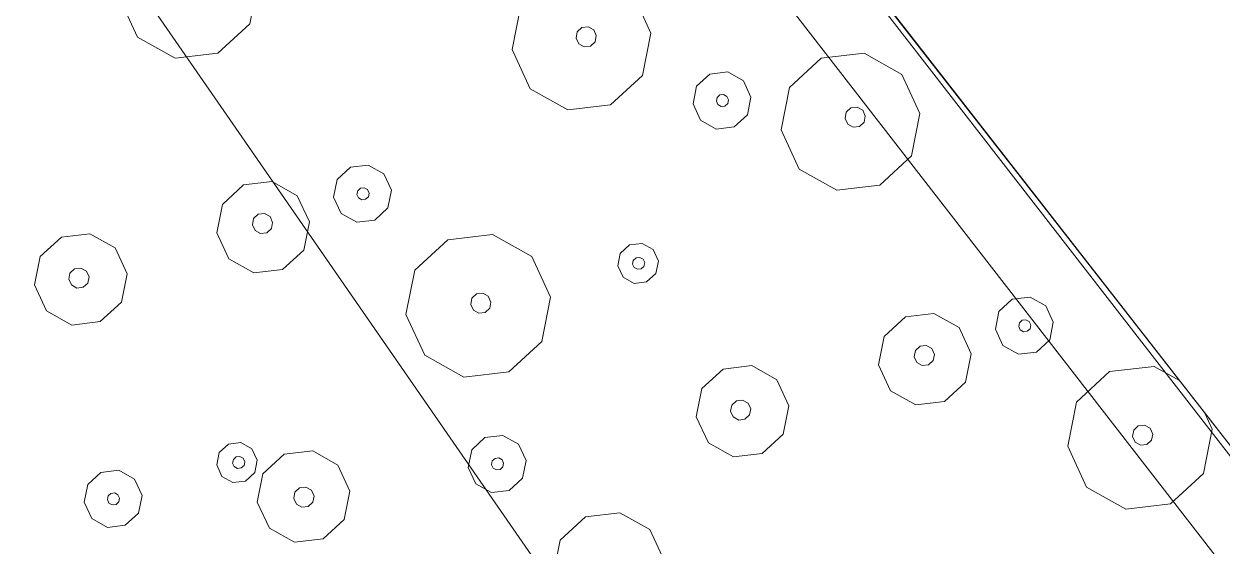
# Model space of a CAD drawing. Header units: metres. Extents: x -2858 to 512, y -1995 to 1252.
# Drawn here: x -960.471 to -957.179, y -844.092 to -842.657 of the extents above; entities that cross this region are included whole.
import ezdxf
from ezdxf.lldxf.tags import DXFTag

# ---------------------------------------------------------------- set-up
doc = ezdxf.new("R2010")
doc.units = ezdxf.units.M
for name, color, linetype in [('Calque commun', 7, 'Continuous'), ('Calque11', 7, 'Continuous'), ('Calque17', 7, 'Continuous')]:
    doc.layers.add(name, color=color, linetype=linetype)
tags = doc.linetypes.add('HIDDENX2', pattern=[0.75, 0.5, -0.25]).pattern_tags.tags
tags[6:7] = [DXFTag(74, 4), DXFTag(75, 0), DXFTag(340, '0'), DXFTag(46, 1.0), DXFTag(50, 0.0), DXFTag(44, 0.0), DXFTag(45, 0.0)]
tags[4:5] = [DXFTag(74, 4), DXFTag(75, 0), DXFTag(340, '0'), DXFTag(46, 1.0), DXFTag(50, 0.0), DXFTag(44, 0.0), DXFTag(45, 0.0)]

# ---------------------------------------------------------------- blocks, each defined once
blk = doc.blocks.new('geometrebondepartleger')
at = {"layer": 'Calque11', "color": 7, "linetype": 'Continuous', "lineweight": 9}
blk.add_polyline3d([(125.0277, 35.9078, 79), (133.3383, 81.851, 79), (145.3136, 148.3761, 79)], dxfattribs=at)
at = {"layer": 'Calque17', "color": 1, "linetype": 'Continuous', "lineweight": 9}
for points in [[(125.174, 36.6886, 79), (126.5286, 44.1348, 79), (125.0378, 35.9435, 79), (126.4161, 43.4883, 79), (128.681, 56.0642, 79), (129.9759, 63.1341, 79), (132.1933, 75.6042, 79), (133.3383, 81.851, 79), (135.2222, 92.3412, 79), (136.4776, 99.3268, 79), (138.1727, 108.7115, 79), (140.4846, 121.4626, 79), (141.0933, 124.9318, 79)], [(125.3707, 36.6528, 79), (126.7254, 44.0992, 79), (125.2346, 35.9078, 79), (126.6129, 43.4526, 79), (128.8778, 56.0285, 79), (130.1727, 63.0986, 79), (132.3901, 75.5687, 79), (133.5351, 81.8153, 79), (135.4191, 92.3058, 79), (136.6745, 99.2914, 79), (138.3695, 108.676, 79), (140.6815, 121.4274, 79), (141.2903, 124.8972, 79)]]:
    blk.add_polyline3d(points, dxfattribs=at)
blk = doc.blocks.new('pattern')
at = {"layer": 'Calque commun', "color": 54, "linetype": 'Continuous', "lineweight": 9}
for p, q in [((59.2935, 49.382), (59.4, 49.4448)), ((59.4, 49.4448), (59.523, 49.4331)), ((59.523, 49.4331), (59.6157, 49.3513)), ((59.274, 49.3369), (59.2935, 49.382)), ((59.6157, 49.3513), (59.6426, 49.2306)), ((59.4125, 49.2687), (59.4274, 49.2775)), ((59.4274, 49.2775), (59.4446, 49.2759)), ((59.4446, 49.2759), (59.4576, 49.2644)), ((59.4056, 49.2528), (59.4125, 49.2687)), ((59.4093, 49.2359), (59.4056, 49.2528)), ((59.4613, 49.2475), (59.4544, 49.2316)), ((59.4576, 49.2644), (59.4613, 49.2475)), ((59.2712, 49.1479), (59.2539, 49.2256)), ((59.4223, 49.2245), (59.4093, 49.2359)), ((59.4395, 49.2228), (59.4223, 49.2245)), ((59.4544, 49.2316), (59.4395, 49.2228)), ((59.6426, 49.2306), (59.5934, 49.1172)), ((59.3639, 49.0661), (59.2712, 49.1479)), ((59.5934, 49.1172), (59.4869, 49.0544)), ((59.4869, 49.0544), (59.3639, 49.0661)), ((59.3659, 48.8604), (59.4085, 48.8855)), ((59.4085, 48.8855), (59.4577, 48.8808)), ((59.4577, 48.8808), (59.4948, 48.8481)), ((59.3463, 48.815), (59.3659, 48.8604)), ((59.4948, 48.8481), (59.5055, 48.7999)), ((59.357, 48.7668), (59.3463, 48.815)), ((59.4084, 48.8099), (59.4126, 48.8194)), ((59.4126, 48.8194), (59.4215, 48.8247)), ((59.4215, 48.8247), (59.4319, 48.8237)), ((59.4319, 48.8237), (59.4396, 48.8169)), ((59.4396, 48.8169), (59.4419, 48.8067)), ((59.4107, 48.7998), (59.4084, 48.8099)), ((59.4185, 48.7929), (59.4107, 48.7998)), ((59.4288, 48.7919), (59.4185, 48.7929)), ((59.4378, 48.7972), (59.4288, 48.7919)), ((59.4419, 48.8067), (59.4378, 48.7972)), ((59.5055, 48.7999), (59.4859, 48.7545)), ((59.581, 48.75), (59.6491, 48.7903)), ((59.6491, 48.7903), (59.7279, 48.7828)), ((59.7279, 48.7828), (59.7872, 48.7304)), ((59.3941, 48.7341), (59.357, 48.7668)), ((59.4859, 48.7545), (59.4433, 48.7294)), ((59.5495, 48.6775), (59.581, 48.75)), ((59.4433, 48.7294), (59.3941, 48.7341)), ((59.7872, 48.7304), (59.8044, 48.6532)), ((59.6494, 48.676), (59.6643, 48.6848)), ((59.6643, 48.6848), (59.6815, 48.6831)), ((59.6815, 48.6831), (59.6945, 48.6717)), ((59.5667, 48.6002), (59.5495, 48.6775)), ((59.6425, 48.6601), (59.6494, 48.676)), ((59.6463, 48.6432), (59.6425, 48.6601)), ((59.6982, 48.6548), (59.6914, 48.6389)), ((59.6945, 48.6717), (59.6982, 48.6548)), ((59.8044, 48.6532), (59.7729, 48.5806)), ((59.6592, 48.6317), (59.6463, 48.6432)), ((59.6765, 48.6301), (59.6592, 48.6317)), ((59.6914, 48.6389), (59.6765, 48.6301)), ((59.626, 48.5479), (59.5667, 48.6002)), ((59.7729, 48.5806), (59.7048, 48.5404)), ((59.7048, 48.5404), (59.626, 48.5479)), ((60.0216, 48.4725), (60.0897, 48.5127)), ((60.0897, 48.5127), (60.1684, 48.5052)), ((60.1684, 48.5052), (60.2277, 48.4528)), ((60.5294, 48.415), (60.5672, 48.5021)), ((59.9901, 48.3999), (60.0216, 48.4725)), ((60.2277, 48.4528), (60.2449, 48.3756)), ((60.0073, 48.3227), (59.9901, 48.3999)), ((60.0905, 48.384), (60.0974, 48.3999)), ((60.0943, 48.3671), (60.0905, 48.384)), ((60.0974, 48.3999), (60.1123, 48.4087)), ((60.1123, 48.4087), (60.1295, 48.4071)), ((60.1295, 48.4071), (60.1425, 48.3956)), ((60.1425, 48.3956), (60.1463, 48.3787)), ((60.5501, 48.3223), (60.5294, 48.415)), ((60.1072, 48.3557), (60.0943, 48.3671)), ((60.1245, 48.3541), (60.1072, 48.3557)), ((60.1394, 48.3629), (60.1245, 48.3541)), ((60.1463, 48.3787), (60.1394, 48.3629)), ((60.2449, 48.3756), (60.2135, 48.303)), ((60.0666, 48.2703), (60.0073, 48.3227)), ((60.6212, 48.2595), (60.5501, 48.3223)), ((60.2135, 48.303), (60.1453, 48.2628)), ((60.7975, 48.2988), (60.7157, 48.2505)), ((59.1831, 48.2049), (59.2853, 48.2652)), ((59.2853, 48.2652), (59.4034, 48.254)), ((59.4034, 48.254), (59.4924, 48.1754)), ((60.1453, 48.2628), (60.0666, 48.2703)), ((60.7157, 48.2505), (60.6212, 48.2595)), ((59.1359, 48.096), (59.1831, 48.2049)), ((59.4924, 48.1754), (59.5182, 48.0596)), ((59.1617, 47.9802), (59.1359, 48.096)), ((59.2812, 48.0818), (59.2881, 48.0977)), ((59.2881, 48.0977), (59.303, 48.1065)), ((59.303, 48.1065), (59.3202, 48.1049)), ((59.3202, 48.1049), (59.3332, 48.0934)), ((59.3332, 48.0934), (59.3369, 48.0765)), ((59.2849, 48.0649), (59.2812, 48.0818)), ((59.2979, 48.0535), (59.2849, 48.0649)), ((59.33, 48.0606), (59.3151, 48.0518)), ((59.3369, 48.0765), (59.33, 48.0606)), ((59.5182, 48.0596), (59.4709, 47.9508)), ((60.6151, 48.0348), (60.6576, 48.0599)), ((60.6576, 48.0599), (60.7069, 48.0552)), ((60.7069, 48.0552), (60.7439, 48.0225)), ((59.3151, 48.0518), (59.2979, 48.0535)), ((60.5954, 47.9894), (60.6151, 48.0348)), ((60.7439, 48.0225), (60.7547, 47.9743)), ((60.6061, 47.9412), (60.5954, 47.9894)), ((60.6576, 47.9843), (60.6617, 47.9938)), ((60.6617, 47.9938), (60.6707, 47.9991)), ((60.6707, 47.9991), (60.681, 47.9981)), ((60.681, 47.9981), (60.6888, 47.9913)), ((60.6888, 47.9913), (60.691, 47.9811)), ((59.2506, 47.9017), (59.1617, 47.9802)), ((59.9643, 47.9399), (59.9941, 47.9575)), ((59.9941, 47.9575), (60.0286, 47.9543)), ((60.6599, 47.9742), (60.6576, 47.9843)), ((60.6676, 47.9673), (60.6599, 47.9742)), ((60.678, 47.9663), (60.6676, 47.9673)), ((60.6869, 47.9716), (60.678, 47.9663)), ((60.691, 47.9811), (60.6869, 47.9716)), ((60.7547, 47.9743), (60.735, 47.9289)), ((59.4709, 47.9508), (59.3688, 47.8904)), ((59.9506, 47.9082), (59.9643, 47.9399)), ((60.0286, 47.9543), (60.0545, 47.9314)), ((60.0545, 47.9314), (60.062, 47.8976)), ((60.6432, 47.9084), (60.6061, 47.9412)), ((60.735, 47.9289), (60.6924, 47.9038)), ((59.3688, 47.8904), (59.2506, 47.9017)), ((59.9581, 47.8744), (59.9506, 47.9082)), ((59.9883, 47.9053), (59.9925, 47.9149)), ((59.9906, 47.8952), (59.9883, 47.9053)), ((59.9984, 47.8883), (59.9906, 47.8952)), ((59.9925, 47.9149), (60.0014, 47.9202)), ((60.0014, 47.9202), (60.0117, 47.9192)), ((60.0176, 47.8926), (60.0087, 47.8874)), ((60.0117, 47.9192), (60.0195, 47.9123)), ((60.0218, 47.9022), (60.0176, 47.8926)), ((60.0195, 47.9123), (60.0218, 47.9022)), ((60.062, 47.8976), (60.0483, 47.8658)), ((60.6924, 47.9038), (60.6432, 47.9084)), ((59.984, 47.8515), (59.9581, 47.8744)), ((60.0087, 47.8874), (59.9984, 47.8883)), ((60.0483, 47.8658), (60.0185, 47.8482)), ((59.4393, 47.7835), (59.4589, 47.8289)), ((59.4589, 47.8289), (59.5015, 47.854)), ((59.5015, 47.854), (59.5507, 47.8493)), ((59.5507, 47.8493), (59.5878, 47.8166)), ((60.0185, 47.8482), (59.984, 47.8515)), ((60.236, 47.7856), (60.3425, 47.8484)), ((60.3425, 47.8484), (60.4655, 47.8367)), ((60.4655, 47.8367), (60.5582, 47.7549)), ((59.5056, 47.7879), (59.5145, 47.7932)), ((59.5145, 47.7932), (59.5249, 47.7922)), ((59.5249, 47.7922), (59.5327, 47.7853)), ((59.5878, 47.8166), (59.5986, 47.7683)), ((59.45, 47.7353), (59.4393, 47.7835)), ((59.5015, 47.7784), (59.5056, 47.7879)), ((59.5037, 47.7683), (59.5015, 47.7784)), ((59.5115, 47.7614), (59.5037, 47.7683)), ((59.5218, 47.7604), (59.5115, 47.7614)), ((59.5308, 47.7657), (59.5218, 47.7604)), ((59.5349, 47.7752), (59.5308, 47.7657)), ((59.5327, 47.7853), (59.5349, 47.7752)), ((59.5986, 47.7683), (59.5789, 47.723)), ((60.1869, 47.6722), (60.236, 47.7856)), ((61.0007, 47.7302), (61.0688, 47.7704)), ((61.0688, 47.7704), (61.1475, 47.7629)), ((61.1475, 47.7629), (61.2068, 47.7105)), ((59.4871, 47.7025), (59.45, 47.7353)), ((60.5582, 47.7549), (60.5851, 47.6343)), ((60.9692, 47.6576), (61.0007, 47.7302)), ((59.5363, 47.6978), (59.4871, 47.7025)), ((59.5789, 47.723), (59.5363, 47.6978)), ((61.2068, 47.7105), (61.224, 47.6333)), ((60.2137, 47.5516), (60.1869, 47.6722)), ((60.3481, 47.6565), (60.355, 47.6723)), ((60.355, 47.6723), (60.3699, 47.6811)), ((60.3699, 47.6811), (60.3871, 47.6795)), ((60.3871, 47.6795), (60.4001, 47.668)), ((60.4001, 47.668), (60.4038, 47.6512)), ((61.0694, 47.6499), (61.0763, 47.6658)), ((61.0763, 47.6658), (61.0912, 47.6746)), ((61.0912, 47.6746), (61.1084, 47.6729)), ((61.1084, 47.6729), (61.1214, 47.6615)), ((61.1214, 47.6615), (61.1252, 47.6446)), ((60.3518, 47.6396), (60.3481, 47.6565)), ((60.3648, 47.6281), (60.3518, 47.6396)), ((60.382, 47.6265), (60.3648, 47.6281)), ((60.3969, 47.6353), (60.382, 47.6265)), ((60.4038, 47.6512), (60.3969, 47.6353)), ((60.5851, 47.6343), (60.5359, 47.5209)), ((60.9864, 47.5804), (60.9692, 47.6576)), ((61.0732, 47.633), (61.0694, 47.6499)), ((61.0862, 47.6216), (61.0732, 47.633)), ((61.1183, 47.6287), (61.1034, 47.6199)), ((61.1252, 47.6446), (61.1183, 47.6287)), ((61.224, 47.6333), (61.1926, 47.5607)), ((61.1034, 47.6199), (61.0862, 47.6216)), ((59.5115, 47.507), (59.6137, 47.5673)), ((59.6137, 47.5673), (59.7319, 47.556)), ((61.0457, 47.528), (60.9864, 47.5804)), ((61.1926, 47.5607), (61.1244, 47.5205)), ((59.7319, 47.556), (59.8208, 47.4775)), ((60.3064, 47.4697), (60.2137, 47.5516)), ((61.1244, 47.5205), (61.0457, 47.528)), ((59.4643, 47.3981), (59.5115, 47.507)), ((60.5359, 47.5209), (60.4294, 47.458)), ((61.107, 47.4837), (61.1368, 47.5013)), ((61.1368, 47.5013), (61.1712, 47.498)), ((61.1712, 47.498), (61.1972, 47.4751)), ((59.8208, 47.4775), (59.8466, 47.3617)), ((60.4294, 47.458), (60.3064, 47.4697)), ((61.0932, 47.452), (61.107, 47.4837)), ((61.1289, 47.4516), (61.133, 47.4611)), ((61.133, 47.4611), (61.1419, 47.4664)), ((61.1419, 47.4664), (61.1523, 47.4654)), ((61.1523, 47.4654), (61.1601, 47.4585)), ((61.1972, 47.4751), (61.2047, 47.4413)), ((61.1007, 47.4182), (61.0932, 47.452)), ((61.1311, 47.4414), (61.1289, 47.4516)), ((61.1389, 47.4346), (61.1311, 47.4414)), ((61.1492, 47.4336), (61.1389, 47.4346)), ((61.1582, 47.4389), (61.1492, 47.4336)), ((61.1623, 47.4484), (61.1582, 47.4389)), ((61.1601, 47.4585), (61.1623, 47.4484)), ((61.2047, 47.4413), (61.1909, 47.4096)), ((59.6096, 47.3839), (59.6165, 47.3998)), ((59.6165, 47.3998), (59.6314, 47.4086)), ((59.6314, 47.4086), (59.6486, 47.4069)), ((59.6486, 47.4069), (59.6616, 47.3955)), ((59.6616, 47.3955), (59.6654, 47.3786)), ((61.1267, 47.3953), (61.1007, 47.4182)), ((61.1909, 47.4096), (61.1611, 47.392)), ((59.6134, 47.367), (59.6096, 47.3839)), ((59.6264, 47.3555), (59.6134, 47.367)), ((59.6585, 47.3627), (59.6436, 47.3539)), ((59.6654, 47.3786), (59.6585, 47.3627)), ((61.1611, 47.392), (61.1267, 47.3953)), ((59.6436, 47.3539), (59.6264, 47.3555)), ((59.8466, 47.3617), (59.7994, 47.2528)), ((61.3903, 47.3127), (61.4329, 47.3378)), ((61.4329, 47.3378), (61.4821, 47.3331)), ((61.4821, 47.3331), (61.5192, 47.3004)), ((61.3706, 47.2673), (61.3903, 47.3127)), ((61.5192, 47.3004), (61.5299, 47.2522)), ((60.2887, 47.2187), (60.3084, 47.264)), ((60.3084, 47.264), (60.351, 47.2892)), ((60.351, 47.2892), (60.4002, 47.2845)), ((60.4002, 47.2845), (60.4373, 47.2518)), ((61.3814, 47.2191), (61.3706, 47.2673)), ((61.4328, 47.2622), (61.437, 47.2717)), ((61.437, 47.2717), (61.4459, 47.277)), ((61.4459, 47.277), (61.4562, 47.276)), ((61.4562, 47.276), (61.464, 47.2692)), ((61.464, 47.2692), (61.4663, 47.259)), ((59.7994, 47.2528), (59.6972, 47.1925)), ((60.4373, 47.2518), (60.448, 47.2035)), ((61.4351, 47.2521), (61.4328, 47.2622)), ((61.4429, 47.2452), (61.4351, 47.2521)), ((61.4532, 47.2442), (61.4429, 47.2452)), ((61.4622, 47.2495), (61.4532, 47.2442)), ((61.4663, 47.259), (61.4622, 47.2495)), ((61.5299, 47.2522), (61.5102, 47.2068)), ((60.2995, 47.1704), (60.2887, 47.2187)), ((60.3509, 47.2136), (60.3551, 47.2231)), ((60.3532, 47.2034), (60.3509, 47.2136)), ((60.361, 47.1966), (60.3532, 47.2034)), ((60.3551, 47.2231), (60.364, 47.2284)), ((60.364, 47.2284), (60.3744, 47.2274)), ((60.3803, 47.2008), (60.3713, 47.1956)), ((60.3744, 47.2274), (60.3821, 47.2205)), ((60.3844, 47.2104), (60.3803, 47.2008)), ((60.3821, 47.2205), (60.3844, 47.2104)), ((60.448, 47.2035), (60.4284, 47.1581)), ((61.4185, 47.1863), (61.3814, 47.2191)), ((61.5102, 47.2068), (61.4677, 47.1817)), ((60.3366, 47.1377), (60.2995, 47.1704)), ((60.3713, 47.1956), (60.361, 47.1966)), ((60.5235, 47.1537), (60.5916, 47.1939)), ((60.5916, 47.1939), (60.6704, 47.1864)), ((60.6704, 47.1864), (60.7297, 47.134)), ((61.4677, 47.1817), (61.4185, 47.1863)), ((60.3858, 47.133), (60.3366, 47.1377)), ((60.4284, 47.1581), (60.3858, 47.133)), ((60.492, 47.0811), (60.5235, 47.1537)), ((60.7297, 47.134), (60.7469, 47.0568)), ((60.5092, 47.0039), (60.492, 47.0811)), ((60.585, 47.0637), (60.5919, 47.0796)), ((60.5919, 47.0796), (60.6068, 47.0884)), ((60.6068, 47.0884), (60.624, 47.0868)), ((60.624, 47.0868), (60.637, 47.0753)), ((60.637, 47.0753), (60.6407, 47.0584)), ((60.5888, 47.0468), (60.585, 47.0637)), ((60.6017, 47.0354), (60.5888, 47.0468)), ((60.619, 47.0337), (60.6017, 47.0354)), ((60.6339, 47.0425), (60.619, 47.0337)), ((60.6407, 47.0584), (60.6339, 47.0425)), ((60.7469, 47.0568), (60.7154, 46.9842)), ((60.5685, 46.9515), (60.5092, 47.0039)), ((60.7154, 46.9842), (60.6473, 46.944)), ((60.6473, 46.944), (60.5685, 46.9515)), ((60.9641, 46.8761), (61.0322, 46.9163)), ((61.0322, 46.9163), (61.1109, 46.9088)), ((61.1109, 46.9088), (61.1702, 46.8565)), ((60.9326, 46.8035), (60.9641, 46.8761)), ((61.1702, 46.8565), (61.1874, 46.7793)), ((60.9498, 46.7263), (60.9326, 46.8035)), ((61.033, 46.7877), (61.0399, 46.8036)), ((61.0399, 46.8036), (61.0548, 46.8124)), ((61.0548, 46.8124), (61.072, 46.8107)), ((61.072, 46.8107), (61.085, 46.7993)), ((61.0368, 46.7708), (61.033, 46.7877)), ((61.0497, 46.7593), (61.0368, 46.7708)), ((61.0888, 46.7824), (61.0819, 46.7665)), ((61.085, 46.7993), (61.0888, 46.7824)), ((61.1874, 46.7793), (61.156, 46.7067)), ((61.067, 46.7577), (61.0497, 46.7593)), ((61.0819, 46.7665), (61.067, 46.7577)), ((61.0091, 46.674), (60.9498, 46.7263)), ((61.156, 46.7067), (61.0878, 46.6665)), ((61.0878, 46.6665), (61.0091, 46.674)), ((60.1256, 46.6085), (60.2278, 46.6689)), ((60.2278, 46.6689), (60.3459, 46.6576)), ((60.3459, 46.6576), (60.4348, 46.5791)), ((60.4348, 46.5791), (60.4607, 46.4633)), ((60.4607, 46.4633), (60.4134, 46.3544))]:
    blk.add_line(p, q, dxfattribs=at)
at = {"layer": 'Calque commun', "color": 7, "linetype": 'Continuous', "lineweight": 9}
mesh = blk.add_polyface(dxfattribs=at)
corners = [(70.8497, 113.5412), (53.8349, 19.1692), (74.7282, 106.3237), (76.0435, 113.5984), (74.769, 106.1763), (58.8077, 18.2701), (114.1703, 105.207), (114.1703, 98.5387)]
mesh.append_faces([[corners[k] for k in face] for face in [(3, 4, 6)]], dxfattribs={"vtx0": -1, "vtx1": -1, "color": 7})
mesh.append_faces([[corners[k] for k in face] for face in [(3, 2, 4)]], dxfattribs={"vtx0": -1, "vtx2": -1, "color": 7})
mesh.append_faces([[corners[k] for k in face] for face in [(5, 2, 1)]], dxfattribs={"vtx1": -1, "color": 7})
mesh.append_faces([[corners[k] for k in face] for face in [(0, 1, 2), (3, 0, 2)]], dxfattribs={"vtx1": -1, "vtx2": -1, "color": 7})
mesh.append_faces([[corners[k] for k in face] for face in [(4, 7, 6)]], dxfattribs={"vtx2": -1, "color": 7})

msp = doc.modelspace()

# ---------------------------------------------------------------- linework, layer by layer
at = {"layer": 'Calque commun', "color": 3, "linetype": 'HIDDENX2', "lineweight": 18, "extrusion": (0, 0, -1)}
msp.add_arc((879.8798, -719.4797), 120.3746, 259.883419, 322.052272, dxfattribs=at)

# ---------------------------------------------------------------- block references
at = {"layer": 'Calque commun', "color": 0, "linetype": 'ByBlock', "lineweight": -2, "rotation": 228.1617603435354}
for name, p in [('geometrebondepartleger', (-916.0371, -706.7784)), ('pattern', (-954.4467, -766.6559))]:
    msp.add_blockref(name, p, dxfattribs=at)

doc.saveas('drawing.dxf')
